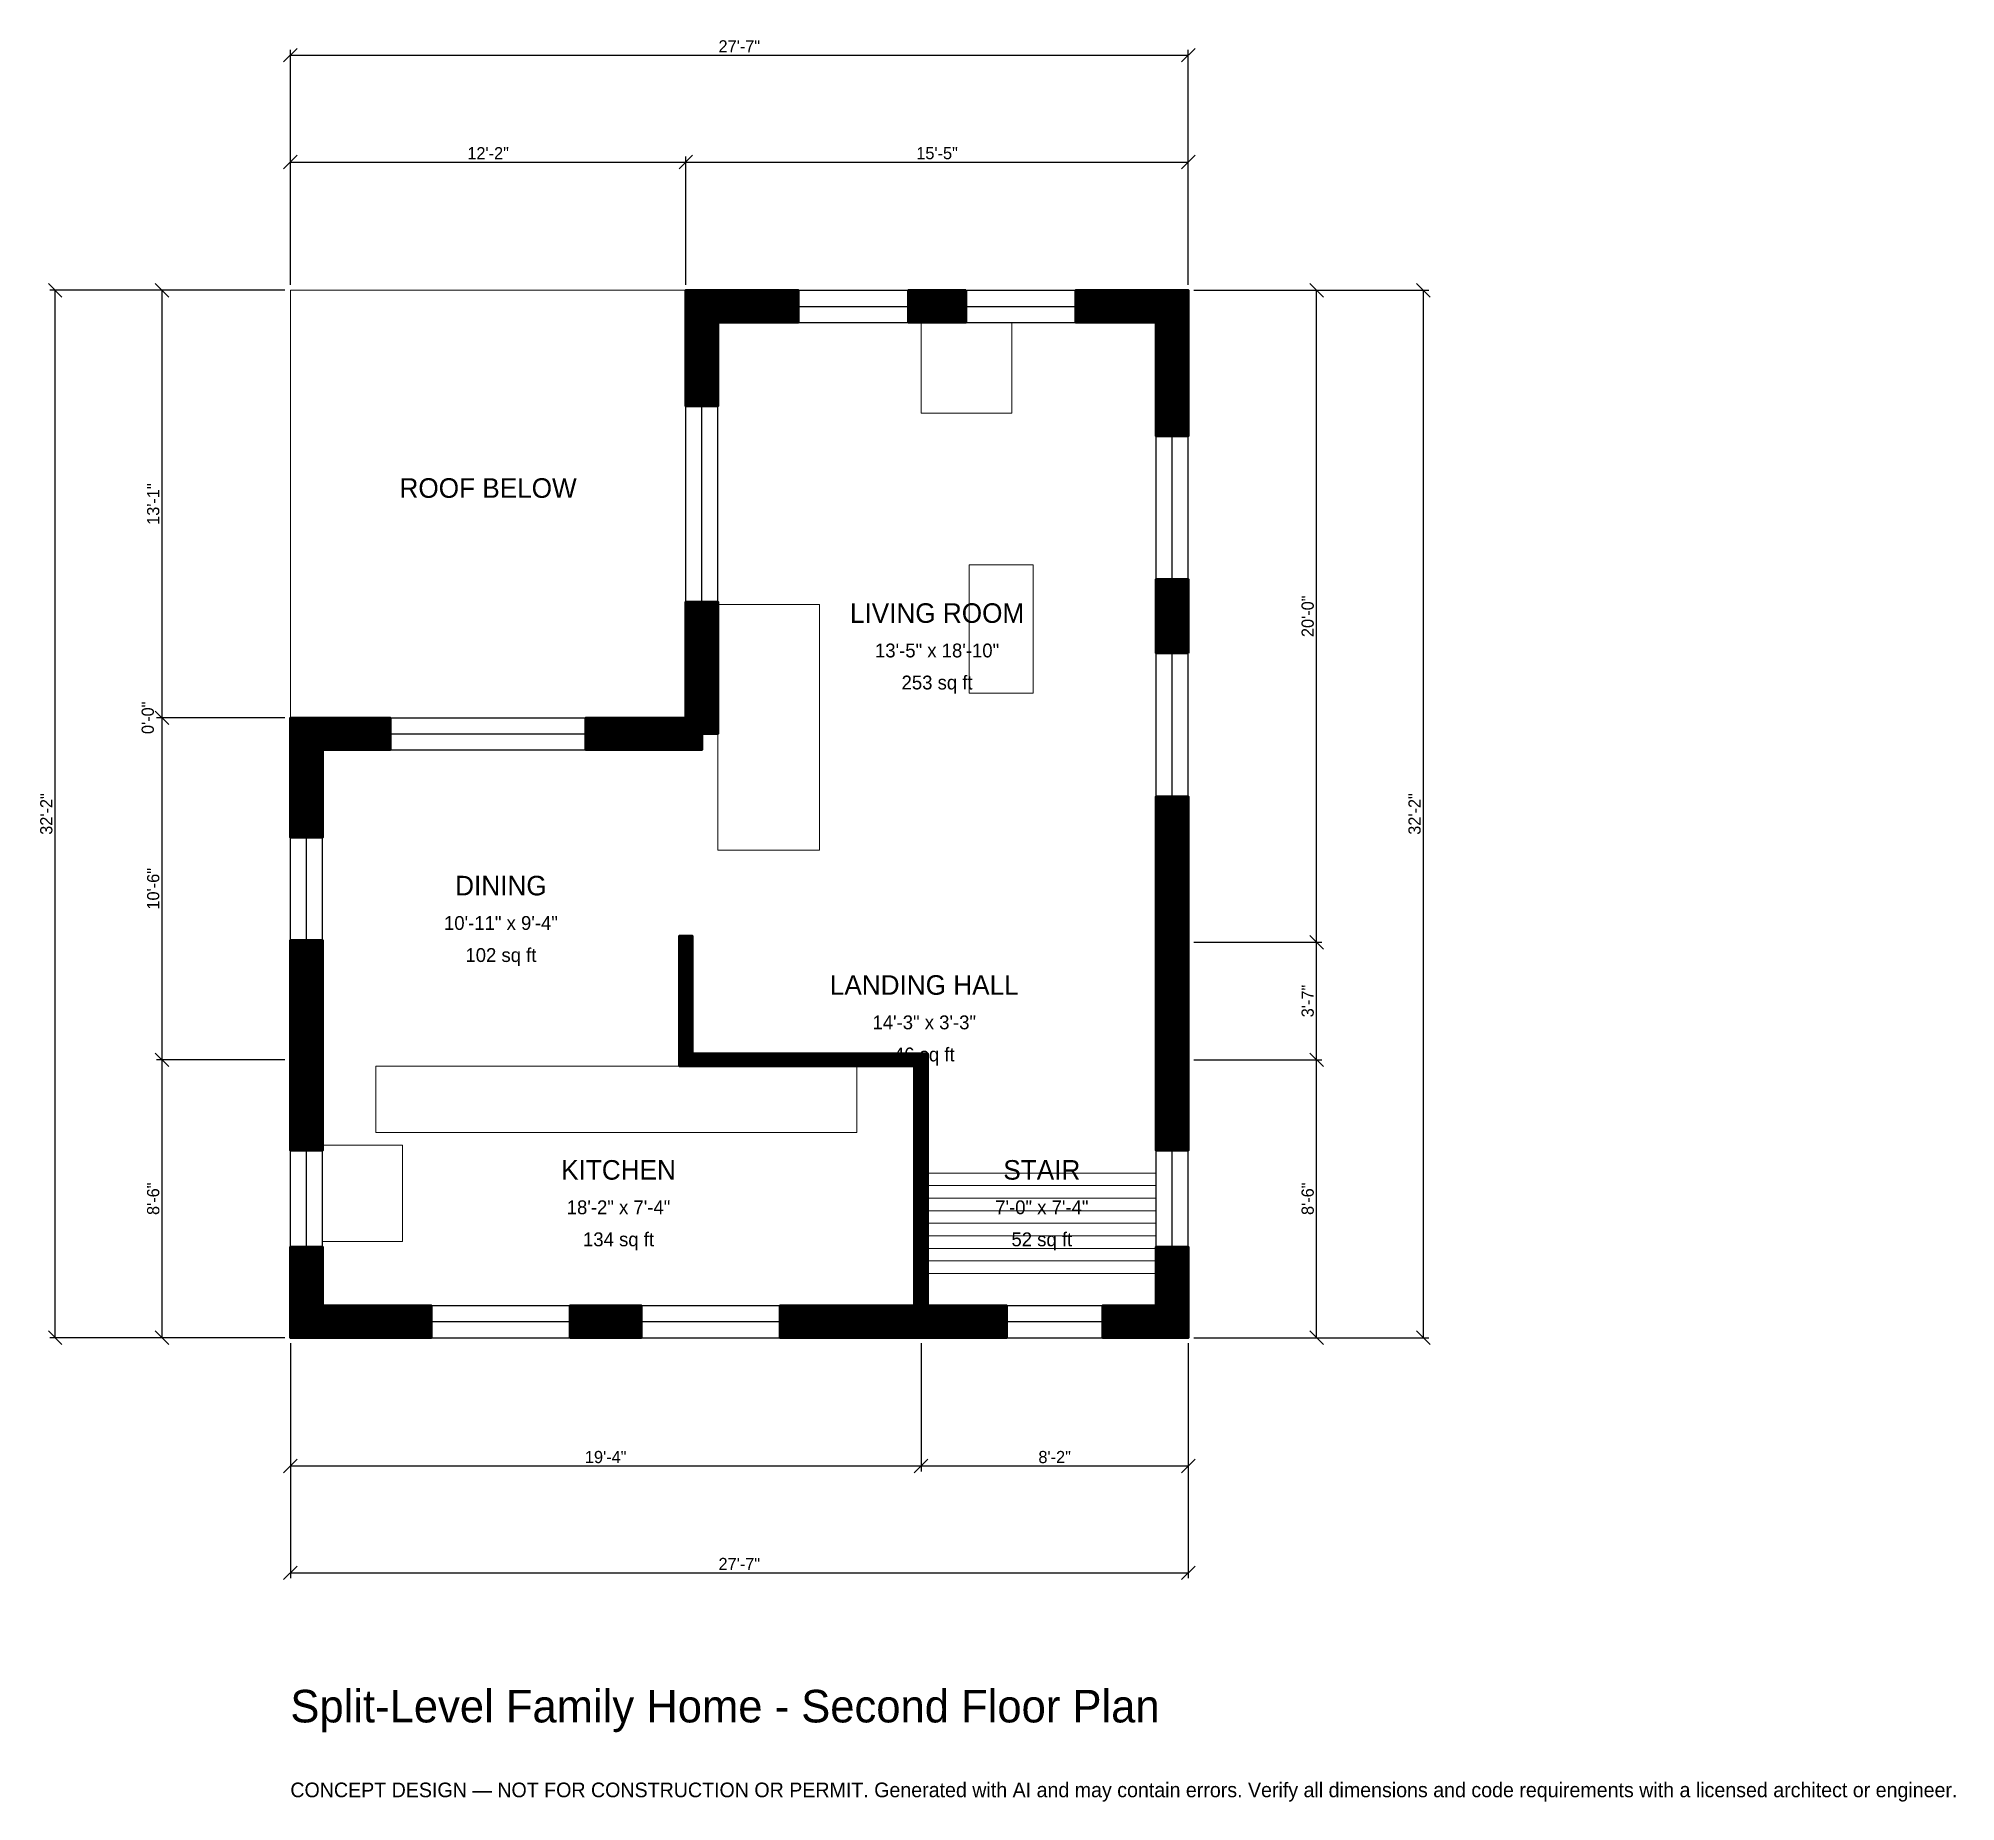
# Model space of a CAD drawing. Header units: inches. Extents: x -93 to 613, y -171 to 479.
import ezdxf
from ezdxf.enums import TextEntityAlignment as Align

# ---------------------------------------------------------------- set-up
doc = ezdxf.new("R2010")
doc.units = ezdxf.units.IN
doc.header["$MEASUREMENT"] = 0
doc.linetypes.add('DASHED', pattern=[0.6, 0.5, -0.1])
for name, color, linetype, lineweight in [('A-ANNO-DIMS', 1, 'Continuous', 13), ('A-ANNO-TEXT', 7, 'Continuous', 18), ('A-AREA-IDEN', 7, 'Continuous', 18), ('A-FLOR-FIXT', 9, 'Continuous', 13), ('A-FLOR-STRS', 3, 'Continuous', 18), ('A-FURN', 9, 'Continuous', 13), ('A-GLAZ', 4, 'Continuous', 25), ('A-SITE-PAVE', 8, 'Continuous', 13), ('A-WALL', 7, 'Continuous', 50), ('A-WALL-PATT', 8, 'Continuous', 13)]:
    doc.layers.add(name, color=color, linetype=linetype, lineweight=lineweight)
doc.dimstyles.new('PLAN', dxfattribs={"dimtxt": 4.5, "dimasz": 3, "dimexe": 2, "dimexo": 2, "dimgap": 1, "dimtad": 1, "dimdec": 0, "dimlunit": 4, "dimtsz": 2.5, "dimcen": 2.5, "dimclrd": 1, "dimclre": 1, "dimazin": 3, "dimtfac": 1, "dimtmove": 0, "dimatfit": 3})

msp = doc.modelspace()

# ---------------------------------------------------------------- hatches: boundary and pattern name
at = {"layer": 'A-WALL-PATT'}
h = msp.add_hatch(dxfattribs=at)
h.set_pattern_fill('ANSI31', color=8, scale=0.8)
h.paths.add_polyline_path([(229.9213, 0), (229.9213, 0), (226.378, 0), (180.4462, 0), (180.4462, 11.811), (226.378, 11.811), (229.9213, 11.811), (229.9213, 100), (148.0315, 100), (143.3071, 100), (143.3071, 104.7244), (143.3071, 148.0315), (148.0315, 148.0315), (148.0315, 104.7244), (229.9213, 104.7244), (234.6457, 104.7244), (234.6457, 100), (234.6457, 11.811), (238.189, 11.811), (263.7795, 11.811), (263.7795, 0), (238.189, 0), (234.6457, 0), (234.6457, 0), (229.9213, 0)])
h.paths.add_polyline_path([(103.0184, 0), (103.0184, 11.811), (129.2651, 11.811), (129.2651, 0), (103.0184, 0)])
h.paths.add_polyline_path([(11.811, 0), (11.811, 0), (0, 0), (0, 0), (0, 0), (0, 0), (0, 11.811), (0, 11.811), (0, 33.4646), (11.811, 33.4646), (11.811, 11.811), (51.8373, 11.811), (51.8373, 0), (11.811, 0)])
h.paths.add_polyline_path([(0, 96.4567), (0, 108.2677), (0, 146.4567), (11.811, 146.4567), (11.811, 108.2677), (11.811, 96.4567), (11.811, 68.8976), (0, 68.8976), (0, 96.4567)])
h.paths.add_polyline_path([(0, 216.5354), (0, 216.5354), (0, 228.3465), (0, 228.3465), (0, 228.3465), (0, 228.3465), (11.811, 228.3465), (11.811, 228.3465), (36.811, 228.3465), (36.811, 216.5354), (11.811, 216.5354), (11.811, 184.252), (0, 184.252), (0, 216.5354)])
h.paths.add_polyline_path([(145.6693, 228.3465), (145.6693, 271.063), (157.4803, 271.063), (157.4803, 222.4409), (151.5748, 222.4409), (151.5748, 216.5354), (108.8583, 216.5354), (108.8583, 228.3465), (145.6693, 228.3465)])
h.paths.add_polyline_path([(145.6693, 374.0157), (145.6693, 374.0157), (145.6693, 385.8268), (145.6693, 385.8268), (145.6693, 385.8268), (157.4803, 385.8268), (157.4803, 385.8268), (187.0735, 385.8268), (187.0735, 374.0157), (157.4803, 374.0157), (157.4803, 343.1102), (145.6693, 343.1102), (145.6693, 374.0157)])
h.paths.add_polyline_path([(248.7533, 385.8268), (248.7533, 374.0157), (227.6247, 374.0157), (227.6247, 385.8268), (248.7533, 385.8268)])
h.paths.add_polyline_path([(318.8976, 385.8268), (318.8976, 385.8268), (330.7087, 385.8268), (330.7087, 385.8268), (330.7087, 385.8268), (330.7087, 374.0157), (330.7087, 374.0157), (330.7087, 332.1522), (318.8976, 332.1522), (318.8976, 374.0157), (289.3045, 374.0157), (289.3045, 385.8268), (318.8976, 385.8268)])
h.paths.add_polyline_path([(330.7087, 252.0997), (318.8976, 252.0997), (318.8976, 279.3963), (330.7087, 279.3963), (330.7087, 252.0997)])
h.paths.add_polyline_path([(330.7087, 151.5748), (330.7087, 139.7638), (330.7087, 108.2677), (330.7087, 96.4567), (330.7087, 68.8976), (318.8976, 68.8976), (318.8976, 96.4567), (318.8976, 108.2677), (318.8976, 139.7638), (318.8976, 151.5748), (318.8976, 199.3438), (330.7087, 199.3438), (330.7087, 151.5748)])
h.paths.add_polyline_path([(330.7087, 11.811), (330.7087, 11.811), (330.7087, 0), (330.7087, 0), (330.7087, 0), (318.8976, 0), (318.8976, 0), (299.2126, 0), (299.2126, 11.811), (318.8976, 11.811), (318.8976, 33.4646), (330.7087, 33.4646), (330.7087, 11.811)])

# ---------------------------------------------------------------- linework, layer by layer
at = {"layer": 'A-FLOR-FIXT'}
msp.add_lwpolyline([(31.4961, 75.5906), (208.6614, 75.5906), (208.6614, 100), (31.4961, 100)], close=True, dxfattribs=at)
at = {"layer": 'A-FLOR-STRS'}
for p, q in [((234.6457, 60.6299), (318.8976, 60.6299)), ((234.6457, 56.0039), (318.8976, 56.0039)), ((234.6457, 51.378), (318.8976, 51.378)), ((234.6457, 46.752), (318.8976, 46.752)), ((234.6457, 42.126), (318.8976, 42.126)), ((234.6457, 37.5), (318.8976, 37.5)), ((234.6457, 32.874), (318.8976, 32.874)), ((234.6457, 28.248), (318.8976, 28.248)), ((234.6457, 23.622), (318.8976, 23.622))]:
    msp.add_line(p, q, dxfattribs=at)
at = {"layer": 'A-FURN'}
for points in [[(232.2835, 340.5512), (265.748, 340.5512), (265.748, 374.0157), (232.2835, 374.0157)], [(250, 237.4016), (273.622, 237.4016), (273.622, 284.6457), (250, 284.6457)], [(157.4803, 179.5276), (194.8819, 179.5276), (194.8819, 270.0787), (157.4803, 270.0787)], [(11.811, 35.4331), (41.3386, 35.4331), (41.3386, 70.8661), (11.811, 70.8661)]]:
    msp.add_lwpolyline(points, close=True, dxfattribs=at)
at = {"layer": 'A-GLAZ'}
for p, q in [((187.0735, 385.8268), (227.6247, 385.8268)), ((248.7533, 385.8268), (289.3045, 385.8268)), ((187.0735, 379.9213), (227.6247, 379.9213)), ((248.7533, 379.9213), (289.3045, 379.9213)), ((187.0735, 374.0157), (227.6247, 374.0157)), ((248.7533, 374.0157), (289.3045, 374.0157)), ((145.6693, 271.063), (145.6693, 343.1102)), ((151.5748, 271.063), (151.5748, 343.1102)), ((157.4803, 271.063), (157.4803, 343.1102)), ((318.8976, 279.3963), (318.8976, 332.1522)), ((324.8031, 279.3963), (324.8031, 332.1522)), ((330.7087, 279.3963), (330.7087, 332.1522)), ((318.8976, 199.3438), (318.8976, 252.0997)), ((324.8031, 199.3438), (324.8031, 252.0997)), ((330.7087, 199.3438), (330.7087, 252.0997)), ((36.811, 228.3465), (108.8583, 228.3465)), ((36.811, 222.4409), (108.8583, 222.4409)), ((36.811, 216.5354), (108.8583, 216.5354)), ((0, 146.4567), (0, 184.252)), ((5.9055, 146.4567), (5.9055, 184.252)), ((11.811, 146.4567), (11.811, 184.252)), ((0, 33.4646), (0, 68.8976)), ((5.9055, 33.4646), (5.9055, 68.8976)), ((11.811, 33.4646), (11.811, 68.8976)), ((318.8976, 33.4646), (318.8976, 68.8976)), ((324.8031, 33.4646), (324.8031, 68.8976)), ((330.7087, 33.4646), (330.7087, 68.8976)), ((51.8373, 11.811), (103.0184, 11.811)), ((129.2651, 11.811), (180.4462, 11.811)), ((263.7795, 11.811), (299.2126, 11.811)), ((51.8373, 5.9055), (103.0184, 5.9055)), ((51.8373, 0), (103.0184, 0)), ((129.2651, 5.9055), (180.4462, 5.9055)), ((129.2651, 0), (180.4462, 0)), ((263.7795, 5.9055), (299.2126, 5.9055)), ((263.7795, 0), (299.2126, 0))]:
    msp.add_line(p, q, dxfattribs=at)
at = {"layer": 'A-SITE-PAVE', "linetype": 'DASHED'}
msp.add_lwpolyline([(0, 228.3465), (145.6693, 228.3465), (145.6693, 385.8268), (0, 385.8268)], close=True, dxfattribs=at)
at = {"layer": 'A-WALL'}
for points in [[(145.6693, 374.0157), (145.6693, 374.0157), (145.6693, 385.8268), (145.6693, 385.8268), (145.6693, 385.8268), (157.4803, 385.8268), (157.4803, 385.8268), (187.0735, 385.8268), (187.0735, 374.0157), (157.4803, 374.0157), (157.4803, 343.1102), (145.6693, 343.1102), (145.6693, 374.0157)], [(248.7533, 385.8268), (248.7533, 374.0157), (227.6247, 374.0157), (227.6247, 385.8268), (248.7533, 385.8268)], [(318.8976, 385.8268), (318.8976, 385.8268), (330.7087, 385.8268), (330.7087, 385.8268), (330.7087, 385.8268), (330.7087, 374.0157), (330.7087, 374.0157), (330.7087, 332.1522), (318.8976, 332.1522), (318.8976, 374.0157), (289.3045, 374.0157), (289.3045, 385.8268), (318.8976, 385.8268)], [(330.7087, 252.0997), (318.8976, 252.0997), (318.8976, 279.3963), (330.7087, 279.3963), (330.7087, 252.0997)], [(145.6693, 228.3465), (145.6693, 271.063), (157.4803, 271.063), (157.4803, 222.4409), (151.5748, 222.4409), (151.5748, 216.5354), (108.8583, 216.5354), (108.8583, 228.3465), (145.6693, 228.3465)], [(0, 216.5354), (0, 216.5354), (0, 228.3465), (0, 228.3465), (0, 228.3465), (0, 228.3465), (11.811, 228.3465), (11.811, 228.3465), (36.811, 228.3465), (36.811, 216.5354), (11.811, 216.5354), (11.811, 184.252), (0, 184.252), (0, 216.5354)], [(330.7087, 151.5748), (330.7087, 139.7638), (330.7087, 108.2677), (330.7087, 96.4567), (330.7087, 68.8976), (318.8976, 68.8976), (318.8976, 96.4567), (318.8976, 108.2677), (318.8976, 139.7638), (318.8976, 151.5748), (318.8976, 199.3438), (330.7087, 199.3438), (330.7087, 151.5748)], [(0, 96.4567), (0, 108.2677), (0, 146.4567), (11.811, 146.4567), (11.811, 108.2677), (11.811, 96.4567), (11.811, 68.8976), (0, 68.8976), (0, 96.4567)], [(229.9213, 0), (229.9213, 0), (226.378, 0), (180.4462, 0), (180.4462, 11.811), (226.378, 11.811), (229.9213, 11.811), (229.9213, 100), (148.0315, 100), (143.3071, 100), (143.3071, 104.7244), (143.3071, 148.0315), (148.0315, 148.0315), (148.0315, 104.7244), (229.9213, 104.7244), (234.6457, 104.7244), (234.6457, 100), (234.6457, 11.811), (238.189, 11.811), (263.7795, 11.811), (263.7795, 0), (238.189, 0), (234.6457, 0), (234.6457, 0), (229.9213, 0)], [(11.811, 0), (11.811, 0), (0, 0), (0, 0), (0, 0), (0, 0), (0, 11.811), (0, 11.811), (0, 33.4646), (11.811, 33.4646), (11.811, 11.811), (51.8373, 11.811), (51.8373, 0), (11.811, 0)], [(330.7087, 11.811), (330.7087, 11.811), (330.7087, 0), (330.7087, 0), (330.7087, 0), (318.8976, 0), (318.8976, 0), (299.2126, 0), (299.2126, 11.811), (318.8976, 11.811), (318.8976, 33.4646), (330.7087, 33.4646), (330.7087, 11.811)], [(103.0184, 0), (103.0184, 11.811), (129.2651, 11.811), (129.2651, 0), (103.0184, 0)]]:
    msp.add_lwpolyline(points, close=True, dxfattribs=at)

# ---------------------------------------------------------------- texts
at = {"layer": 'A-ANNO-TEXT'}
for s, height, p in [('Split-Level Family Home - Second Floor Plan', 12, (0, -141.7323)), ('CONCEPT DESIGN — NOT FOR CONSTRUCTION OR PERMIT. Generated with AI and may contain errors. Verify all dimensions and code requirements with a licensed architect or engineer.', 5.4, (0, -169.2913))]:
    msp.add_text(s, height=height, dxfattribs=at).set_placement(p)
at = {"layer": 'A-AREA-IDEN'}
for s, height, p in [('ROOF BELOW', 7.2, (72.8346, 312.9921)), ('LIVING ROOM', 7.2, (238.189, 266.9291)), ('13\'-5" x 18\'-10"', 5.1, (238.189, 253.1496)), ('253 sq ft', 5.1, (238.189, 241.3386)), ('DINING', 7.2, (77.5591, 166.5354)), ('10\'-11" x 9\'-4"', 5.1, (77.5591, 152.7559)), ('102 sq ft', 5.1, (77.5591, 140.9449)), ('LANDING HALL', 7.2, (233.4646, 129.9213)), ('14\'-3" x 3\'-3"', 5.1, (233.4646, 116.1417)), ('46 sq ft', 5.1, (233.4646, 104.3307)), ('KITCHEN', 7.2, (120.8661, 61.811)), ('STAIR', 7.2, (276.7717, 61.811)), ('18\'-2" x 7\'-4"', 5.1, (120.8661, 48.0315)), ('7\'-0" x 7\'-4"', 5.1, (276.7717, 48.0315)), ('134 sq ft', 5.1, (120.8661, 36.2205)), ('52 sq ft', 5.1, (276.7717, 36.2205))]:
    msp.add_text(s, height=height, dxfattribs=at).set_placement(p, align=Align.MIDDLE_CENTER)

# ---------------------------------------------------------------- dimensions: what is measured, and where the dimension line sits
at = {"layer": 'A-ANNO-DIMS'}
for base, p1, p2, text in [((0, 472.4409), (0, 385.8268), (330.7087, 385.8268), '27\'-7"'), ((0, 433.0709), (0, 385.8268), (145.6693, 385.8268), '12\'-2"'), ((145.6693, 433.0709), (145.6693, 385.8268), (330.7087, 385.8268), '15\'-5"'), ((0, -47.2441), (0, 0), (232.2835, 0), '19\'-4"'), ((0, -86.6142), (0, 0), (330.7087, 0), '27\'-7"'), ((232.2835, -47.2441), (232.2835, 0), (330.7087, 0), '8\'-2"')]:
    msp.add_linear_dim(base=base, p1=p1, p2=p2, text=text, dimstyle='PLAN', dxfattribs=at).render()
for base, p1, p2, text in [((-86.6142, 0), (0, 0), (0, 385.8268), '32\'-2"'), ((-47.2441, 228.3465), (0, 228.3465), (0, 385.8268), '13\'-1"'), ((377.9528, 145.6693), (330.7087, 145.6693), (330.7087, 385.8268), '20\'-0"'), ((417.3228, 0), (330.7087, 0), (330.7087, 385.8268), '32\'-2"'), ((-47.2441, 228.3465), (0, 228.3465), (0, 228.3465), '0\'-0"'), ((-47.2441, 102.3622), (0, 102.3622), (0, 228.3465), '10\'-6"'), ((377.9528, 102.3622), (330.7087, 102.3622), (330.7087, 145.6693), '3\'-7"'), ((-47.2441, 0), (0, 0), (0, 102.3622), '8\'-6"'), ((377.9528, 0), (330.7087, 0), (330.7087, 102.3622), '8\'-6"')]:
    msp.add_linear_dim(base=base, p1=p1, p2=p2, angle=90, text=text, dimstyle='PLAN', dxfattribs=at).render()

doc.saveas('drawing.dxf')
